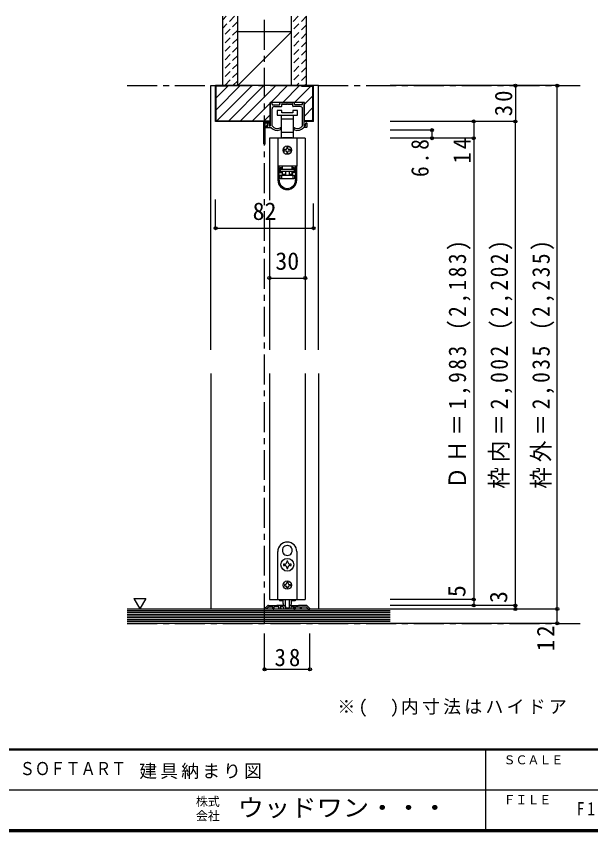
# Model space of a CAD drawing. Units: millimetres at full size, sheet at 1:5; details may follow other scales. Extents: x -973 to 977, y -718 to 696.
# Drawn here: x 82 to 563, y -701 to -18 of the extents above; entities that cross this region are included whole.
import ezdxf
from ezdxf.enums import TextEntityAlignment as Align

# ---------------------------------------------------------------- set-up
doc = ezdxf.new("R2010")
doc.units = ezdxf.units.MM
doc.header["$LTSCALE"] = 5
doc.header["$PDMODE"] = 32
doc.header["$PDSIZE"] = 2.5
doc.linetypes.add('CHAIN1', pattern=[8, 5, -1, 1, -1])
doc.linetypes.add('DASHED1', pattern=[1.8, 1.2, -0.6])
for name, color, linetype in [('0-1_通り芯', 4, 'CHAIN1'), ('0-2_柱', 3, 'Continuous'), ('0-3_仕上げ', 2, 'Continuous'), ('0-4_枠', 3, 'Continuous'), ('0-6_扉', 6, 'Continuous'), ('0-7_金物', 7, 'Continuous'), ('0-A_文字', 7, 'Continuous'), ('0-B_寸法', 7, 'Continuous'), ('0-C_ハッチ', 4, 'DASHED1'), ('F-0_補助線', 7, 'Continuous'), ('F-1_枠', 6, 'Continuous'), ('F-A_文字', 7, 'Continuous')]:
    doc.layers.add(name, color=color, linetype=linetype)
doc.styles.add('HGP明朝B', font='')
doc.styles.add('ＭＳ ゴシック', font='')
doc.styles.get('HGP明朝B').set_extended_font_data('HGP明朝B')
doc.styles.get('ＭＳ ゴシック').set_extended_font_data('MS Gothic')

msp = doc.modelspace()

# ---------------------------------------------------------------- linework, layer by layer
at = {"layer": '0-1_通り芯'}
for p, q in [((289.986, -526.5), (289.986, -18.5)), ((174.986, -76.5), (553.986, -76.5)), ((174.986, -526.5), (553.986, -526.5))]:
    msp.add_line(p, q, dxfattribs=at)
at = {"layer": '0-2_柱', "color": 7}
msp.add_line((312.486, -31.5), (267.486, -76.5), dxfattribs=at)
at = {"layer": '0-2_柱'}
for p, q in [((312.486, -31.5), (267.486, -31.5)), ((312.486, -76.5), (267.486, -76.5))]:
    msp.add_line(p, q, dxfattribs=at)
at = {"layer": '0-3_仕上げ'}
for p, q in [((254.986, -76.5), (254.986, -18.5)), ((267.486, -76.5), (267.486, -18.5)), ((312.486, -76.5), (312.486, -18.5)), ((324.986, -76.5), (324.986, -18.5)), ((394.986, -514.5), (174.986, -514.5)), ((394.986, -526.5), (174.986, -526.5))]:
    msp.add_line(p, q, dxfattribs=at)
at = {"layer": '0-3_仕上げ', "color": 7}
for p, q in [((394.986, -516), (174.986, -516)), ((394.986, -517.5), (174.986, -517.5)), ((394.986, -519), (174.986, -519)), ((394.986, -520.5), (174.986, -520.5)), ((394.986, -522), (174.986, -522)), ((394.986, -523.5), (174.986, -523.5)), ((394.986, -525), (174.986, -525))]:
    msp.add_line(p, q, dxfattribs=at)
at = {"layer": '0-4_枠', "color": 4}
for p, q in [((244.986, -76.5), (248.986, -76.5)), ((244.986, -297.5), (244.986, -76.5)), ((334.986, -76.5), (330.986, -76.5)), ((334.986, -297.5), (334.986, -76.5)), ((244.986, -317.5), (244.986, -514.5)), ((334.986, -317.5), (334.986, -514.5))]:
    msp.add_line(p, q, dxfattribs=at)
at = {"layer": '0-4_枠'}
for p, q in [((330.986, -76.5), (248.986, -76.5)), ((248.986, -106.5), (248.986, -76.5)), ((258.986, -77), (249.486, -77)), ((249.486, -106), (249.486, -77)), ((258.986, -77), (258.986, -76.5)), ((320.986, -77), (320.986, -76.5)), ((320.986, -77), (330.486, -77)), ((330.486, -106), (330.486, -77)), ((330.986, -106.5), (330.986, -76.5)), ((294.586, -106.5), (294.586, -90.5)), ((294.586, -106.5), (248.986, -106.5)), ((249.486, -106), (294.586, -106)), ((330.486, -106), (323.386, -106)), ((330.986, -106.5), (323.386, -106.5))]:
    msp.add_line(p, q, dxfattribs=at)
msp.add_lwpolyline([(323.386, -106.5), (323.386, -90.5), (294.586, -90.5)], dxfattribs=at)
at = {"layer": '0-6_扉'}
for p, q in [((323.986, -120.5), (323.986, -297.5)), ((293.986, -187.405), (293.986, -297.5)), ((293.986, -317.5), (293.986, -506.5)), ((323.986, -317.5), (323.986, -506.5)), ((293.986, -506.5), (323.986, -506.5))]:
    msp.add_line(p, q, dxfattribs=at)
msp.add_lwpolyline([(323.986, -120.5), (293.986, -120.5), (293.986, -172.476)], dxfattribs=at)
at = {"layer": '0-7_金物'}
for p, q in [((294.986, -109.8), (294.986, -91)), ((295.486, -90.5), (295.686, -90.5)), ((296.186, -92), (296.186, -91)), ((296.686, -92.5), (302.336, -92.5)), ((298.186, -94), (304.036, -94)), ((302.836, -92), (302.836, -91)), ((303.336, -90.5), (314.636, -90.5)), ((304.336, -93.7), (304.336, -92.3)), ((304.636, -92), (308.686, -92)), ((308.686, -92), (308.986, -91.7)), ((308.986, -91.7), (309.286, -92)), ((309.286, -92), (313.336, -92)), ((313.636, -93.7), (313.636, -92.3)), ((319.786, -94), (313.936, -94)), ((315.136, -92), (315.136, -91)), ((321.286, -92.5), (315.636, -92.5)), ((321.786, -92), (321.786, -91)), ((322.486, -90.5), (322.286, -90.5)), ((322.986, -109.8), (322.986, -91)), ((296.186, -110.123), (296.186, -96)), ((317.486, -97.2), (313.486, -97.2)), ((314.236, -104.2), (314.236, -101.2)), ((321.786, -110.123), (321.786, -96)), ((289.386, -125.2), (289.386, -107.2)), ((289.886, -106.7), (294.486, -106.7)), ((290.386, -110.2), (290.386, -108.2)), ((290.886, -107.7), (293.486, -107.7)), ((292.486, -111.2), (292.486, -108.3)), ((293.686, -109.8), (293.686, -108.7)), ((293.986, -108.2), (293.986, -109.3)), ((303.736, -104.2), (308.986, -104.2)), ((308.986, -104.2), (314.236, -104.2)), ((314.236, -115.8), (314.236, -104.2)), ((324.286, -109.8), (324.286, -108.7)), ((325.486, -111), (325.486, -108.3)), ((290.386, -125.2), (290.386, -111.8)), ((290.686, -110.5), (291.486, -110.5)), ((290.686, -111.5), (292.186, -111.5)), ((292.986, -111.5), (295.285, -111.5)), ((294.486, -110.3), (294.186, -110.3)), ((303.486, -112.583), (303.486, -112)), ((308.986, -115.8), (303.736, -115.8)), ((303.736, -115.8), (303.736, -120.2)), ((314.236, -115.8), (308.986, -115.8)), ((314.236, -120.2), (314.236, -115.8)), ((314.486, -112.583), (314.486, -112)), ((324.986, -111.5), (322.687, -111.5)), ((323.486, -110.3), (323.786, -110.3)), ((316.886, -120.5), (301.086, -120.5)), ((301.086, -120.5), (301.086, -143.8)), ((303.736, -120.2), (304.986, -120.2)), ((304.986, -120.2), (304.986, -120.5)), ((312.986, -120.2), (304.986, -120.2)), ((312.986, -120.2), (314.236, -120.2)), ((312.986, -120.5), (312.986, -120.2)), ((316.886, -120.5), (316.886, -143.8)), ((308.486, -128), (308.486, -129)), ((309.486, -129), (309.486, -128)), ((307.486, -130), (306.486, -130)), ((306.486, -131), (307.486, -131)), ((308.486, -132), (308.486, -133)), ((309.486, -133), (309.486, -132)), ((311.486, -130), (310.486, -130)), ((310.486, -131), (311.486, -131)), ((316.886, -143.8), (301.086, -143.8)), ((301.086, -143.8), (301.086, -143.9)), ((302.086, -143.9), (301.086, -143.9)), ((301.086, -143.9), (301.086, -155.6)), ((304.786, -143.9), (302.086, -143.9)), ((302.086, -155.6), (302.086, -143.9)), ((302.886, -144.9), (302.886, -149.6)), ((302.886, -144.9), (304.786, -144.9)), ((302.886, -148.6), (304.786, -148.6)), ((304.786, -149.6), (302.886, -149.6)), ((303.086, -146), (303.086, -146.5)), ((304.986, -146), (303.086, -146)), ((303.086, -146.5), (314.886, -146.5)), ((303.086, -148.5), (303.086, -146.5)), ((314.886, -148.5), (303.086, -148.5)), ((304.086, -143.9), (304.086, -143.8)), ((304.786, -143.9), (304.786, -144.9)), ((304.786, -148.6), (304.786, -149.6)), ((304.786, -149.6), (304.786, -151.5)), ((304.986, -146), (304.986, -143.8)), ((304.986, -150.5), (304.986, -148.5)), ((307.486, -148.5), (307.486, -151.5)), ((310.486, -148.5), (310.486, -151.5)), ((312.986, -143.8), (312.986, -146)), ((314.886, -146), (312.986, -146)), ((315.886, -143.9), (313.186, -143.9)), ((313.186, -144.9), (313.186, -143.9)), ((313.186, -145.9), (313.186, -144.9)), ((313.186, -144.9), (315.086, -144.9)), ((315.086, -145.9), (313.186, -145.9)), ((315.086, -149.6), (313.186, -149.6)), ((313.186, -151.5), (313.186, -149.6)), ((313.886, -143.8), (313.886, -143.9)), ((314.886, -146.5), (314.886, -146)), ((314.886, -146.5), (314.886, -148.5)), ((315.086, -149.6), (315.086, -144.9)), ((315.886, -143.9), (315.886, -155.6)), ((316.886, -143.9), (315.886, -143.9)), ((316.886, -143.8), (316.886, -143.9)), ((316.886, -155.6), (316.886, -143.9)), ((303.086, -151.5), (304.086, -151.5)), ((304.086, -151.5), (313.886, -151.5)), ((304.086, -151.5), (304.086, -154.5)), ((313.886, -154.5), (304.086, -154.5)), ((310.486, -150.5), (312.986, -150.5)), ((313.886, -151.5), (314.886, -151.5)), ((314.886, -151.5), (314.886, -154.5)), ((308.887, -461.351), (308.986, -461.45)), ((309.085, -461.351), (308.986, -461.45)), ((300.986, -506.5), (300.986, -466.5)), ((305.344, -467.489), (305.479, -467.525)), ((305.443, -467.66), (305.479, -467.525)), ((312.629, -467.489), (312.494, -467.525)), ((312.53, -467.66), (312.494, -467.525)), ((316.986, -466.5), (316.986, -506.5)), ((305.836, -477), (305.836, -478)), ((306.786, -477), (305.836, -477)), ((309.486, -475.3), (309.486, -474.35)), ((305.836, -478), (306.786, -478)), ((308.486, -479.7), (308.486, -480.65)), ((308.486, -480.65), (309.486, -480.65)), ((309.486, -480.65), (309.486, -479.7)), ((306.586, -494), (306.586, -495)), ((307.186, -494), (306.586, -494)), ((306.586, -495), (307.186, -495)), ((308.486, -492.1), (308.486, -492.7)), ((308.486, -492.1), (309.486, -492.1)), ((308.486, -496.3), (308.486, -496.9)), ((309.486, -496.9), (308.486, -496.9)), ((309.486, -492.1), (309.486, -492.7)), ((309.486, -496.3), (309.486, -496.9)), ((310.786, -494), (311.386, -494)), ((311.386, -495), (310.786, -495)), ((311.386, -494), (311.386, -495)), ((300.986, -506.5), (316.986, -506.5)), ((302.386, -506.5), (302.386, -507.7)), ((305.519, -507.7), (302.386, -507.7)), ((305.486, -509.921), (305.486, -506.5)), ((307.486, -513.121), (307.486, -506.5)), ((310.486, -506.5), (310.486, -513.121)), ((315.586, -507.7), (312.454, -507.7)), ((312.486, -509.921), (312.486, -506.5)), ((315.586, -506.5), (315.586, -507.7)), ((307.786, -513.421), (310.186, -513.421))]:
    msp.add_line(p, q, dxfattribs=at)
at = {"layer": '0-7_金物', "color": 3}
for p, q in [((293.118, -511.5), (299.686, -511.5)), ((305.758, -511.5), (300.286, -511.5)), ((305.911, -511.524), (307.04, -511.888)), ((312.061, -511.524), (310.933, -511.888)), ((312.215, -511.5), (317.686, -511.5)), ((324.855, -511.5), (318.286, -511.5)), ((292.411, -511.793), (290.045, -514.159)), ((291.786, -514.5), (290.186, -514.5)), ((291.986, -513.914), (293.201, -512.7)), ((291.986, -514.3), (291.986, -513.914)), ((293.201, -512.7), (296.986, -512.7)), ((296.986, -514.2), (296.986, -512.7)), ((297.286, -514.5), (297.686, -514.5)), ((297.986, -514.2), (297.986, -512.7)), ((303.586, -514.5), (302.286, -514.5)), ((305.386, -512.7), (302.986, -512.7)), ((302.986, -512.7), (302.986, -513.7)), ((303.586, -513.7), (302.986, -513.7)), ((305.886, -513.2), (305.886, -514.2)), ((311.786, -514.5), (306.186, -514.5)), ((307.386, -512.364), (307.386, -513.4)), ((307.686, -513.7), (310.286, -513.7)), ((310.586, -512.364), (310.586, -513.4)), ((312.086, -513.2), (312.086, -514.2)), ((312.586, -512.7), (314.986, -512.7)), ((314.386, -513.7), (314.986, -513.7)), ((314.386, -514.5), (315.686, -514.5)), ((314.986, -512.7), (314.986, -513.7)), ((315.986, -514.2), (315.986, -512.7)), ((315.986, -512.7), (319.986, -512.7)), ((319.986, -514.2), (319.986, -512.7)), ((320.686, -514.5), (320.286, -514.5)), ((320.986, -512.7), (324.772, -512.7)), ((320.986, -514.2), (320.986, -512.7)), ((325.986, -513.914), (324.772, -512.7)), ((325.562, -511.793), (327.928, -514.159)), ((325.986, -514.3), (325.986, -513.914)), ((326.186, -514.5), (327.786, -514.5))]:
    msp.add_line(p, q, dxfattribs=at)
at = {"layer": '0-7_金物'}
for points in [[(300.486, -101.2), (308.986, -101.2), (317.486, -101.2), (317.486, -97.2)], [(313.486, -97.2), (313.486, -99.2), (304.486, -99.2), (304.486, -97.2), (300.486, -97.2), (300.486, -101.2)], [(303.736, -101.2), (303.736, -104.2), (303.736, -115.8)], [(304.786, -144.9), (304.786, -145.9), (302.886, -145.9)], [(312.986, -148.5), (312.986, -150.5), (312.986, -151.5)], [(313.186, -149.6), (313.186, -148.6), (315.086, -148.6)], [(304.086, -154.5), (303.086, -154.5), (303.086, -151.5)], [(304.986, -151.5), (304.986, -150.5), (307.486, -150.5)], [(314.886, -154.5), (313.886, -154.5), (313.886, -151.5)], [(309.486, -474.35), (308.486, -474.35), (308.486, -475.3)], [(311.186, -478), (312.136, -478), (312.136, -477), (311.186, -477)]]:
    msp.add_lwpolyline(points, dxfattribs=at)
at = {"layer": '0-7_金物', "color": 3}
for points in [[(299.686, -511.5), (299.986, -511.8), (300.286, -511.5)], [(318.286, -511.5), (317.986, -511.8), (317.686, -511.5)], [(301.986, -514.2), (301.986, -512.7), (297.986, -512.7)]]:
    msp.add_lwpolyline(points, dxfattribs=at)
at = {"layer": '0-7_金物'}
for centre, radius in [((308.986, -130.5), 3.5), ((308.986, -477.5), 5.35), ((308.986, -494.5), 3.5)]:
    msp.add_circle(centre, radius, dxfattribs=at)
for centre, radius, start, end in [((295.486, -91), 0.5, 90, 180), ((295.686, -91), 0.5, 0, 90), ((296.686, -92), 0.5, 180, 270), ((298.186, -96), 2, 90, 180), ((302.336, -92), 0.5, 270, 0), ((303.336, -91), 0.5, 90, 180), ((304.036, -93.7), 0.3, 270, 0), ((304.636, -92.3), 0.3, 90, 180), ((313.336, -92.3), 0.3, 0, 90), ((313.936, -93.7), 0.3, 180, 270), ((314.636, -91), 0.5, 0, 90), ((315.636, -92), 0.5, 180, 270), ((319.786, -96), 2, 0, 90), ((321.286, -92), 0.5, 270, 0), ((322.286, -91), 0.5, 90, 180), ((322.486, -91), 0.5, 0, 90), ((289.886, -107.2), 0.5, 90, 180), ((290.886, -108.2), 0.5, 90, 180), ((293.086, -108.3), 0.6, 0, 180), ((293.486, -108.2), 0.5, 0, 90), ((293.686, -108.5), 0.2, 270, 90), ((294.486, -107.2), 0.5, 0, 90), ((324.286, -108.5), 0.2, 90, 270), ((324.886, -108.3), 0.6, 0, 180), ((290.686, -110.2), 0.3, 180, 270), ((290.686, -111.8), 0.3, 90, 180), ((291.986, -110.5), 0.5, 0, 180), ((292.186, -111.2), 0.3, 270, 0), ((292.986, -111), 0.5, 180, 270.00019), ((294.186, -109.8), 0.5, 180, 270), ((293.986, -109.5), 0.2, 90, 270), ((294.486, -109.7), 0.5, 180, 0), ((294.486, -109.8), 0.5, 270, 0), ((296.986, -110.448), 2, 211.73927, 220.92587), ((300.386, -107.5), 6.5, 220.92587, 292.44644), ((296.486, -110.123), 0.3, 180, 213.92311), ((300.386, -107.5), 5, 213.92311, 301.89079), ((302.486, -112.583), 1, 292.44644, 0), ((303.186, -112), 0.3, 0, 121.89079), ((314.786, -112), 0.3, 58.10921, 180), ((315.486, -112.583), 1, 180, 247.55356), ((317.586, -107.5), 5, 238.10921, 326.07689), ((317.586, -107.5), 6.5, 247.55356, 319.07413), ((321.486, -110.123), 0.3, 326.07689, 0), ((320.986, -110.448), 2, 319.07413, 328.26073), ((323.486, -109.8), 0.5, 180, 270), ((323.786, -109.8), 0.5, 270, 0), ((324.986, -111), 0.5, 269.99981, 0), ((289.886, -125.2), 0.5, 180, 0), ((307.486, -129), 1, 270, 0), ((308.986, -128), 0.5, 90, 180), ((308.986, -128), 0.5, 0, 90), ((310.486, -129), 1, 180, 270), ((306.486, -130.5), 0.5, 90, 180), ((306.486, -130.5), 0.5, 180, 270), ((307.486, -132), 1, 0, 90), ((308.986, -133), 0.5, 180, 270), ((308.986, -133), 0.5, 270, 0), ((310.486, -132), 1, 90, 180), ((311.486, -130.5), 0.5, 0, 90), ((311.486, -130.5), 0.5, 270, 0), ((308.986, -155.6), 7.9, 180, 0), ((308.986, -155.6), 6.9, 180, 0), ((308.986, -466.5), 8, 0, 180), ((308.986, -465.5), 4.15, 91.3645, 208.6355), ((308.986, -465.5), 4.15, 331.3645, 88.6355), ((308.986, -465.5), 4.15, 211.3645, 328.6355), ((306.786, -475.3), 1.7, 270, 0), ((311.186, -475.3), 1.7, 180, 270), ((306.786, -479.7), 1.7, 0, 90), ((311.186, -479.7), 1.7, 90, 180), ((307.186, -492.7), 1.3, 270, 0), ((307.186, -496.3), 1.3, 0, 90), ((310.786, -492.7), 1.3, 180, 270), ((310.786, -496.3), 1.3, 90, 180), ((307.486, -509.921), 2, 180, 264.78409), ((310.486, -509.921), 2, 275.21591, 0), ((307.286, -512.112), 0.2, 0, 84.78409), ((307.786, -513.121), 0.3, 180, 270), ((310.186, -513.121), 0.3, 270, 0), ((310.686, -512.112), 0.2, 95.21591, 180)]:
    msp.add_arc(centre, radius, start, end, dxfattribs=at)
at = {"layer": '0-7_金物', "color": 3}
for centre, radius, start, end in [((293.118, -512.5), 1, 90, 135), ((305.758, -512), 0.5, 72.1213, 90), ((312.215, -512), 0.5, 90, 107.8787), ((324.855, -512.5), 1, 45, 90), ((290.186, -514.3), 0.2, 135, 270), ((291.786, -514.3), 0.2, 270, 0), ((297.286, -514.2), 0.3, 180, 270), ((297.686, -514.2), 0.3, 270, 0), ((302.286, -514.2), 0.3, 180, 270), ((303.586, -514.1), 0.4, 0, 90), ((303.586, -514.1), 0.4, 270, 0), ((305.386, -513.2), 0.5, 0, 90), ((306.186, -514.2), 0.3, 180, 270), ((306.886, -512.364), 0.5, 0, 72.1213), ((307.686, -513.4), 0.3, 180, 270), ((310.286, -513.4), 0.3, 270, 0), ((311.086, -512.364), 0.5, 107.8787, 180), ((311.786, -514.2), 0.3, 270, 0), ((312.586, -513.2), 0.5, 90, 180), ((314.386, -514.1), 0.4, 90, 180), ((314.386, -514.1), 0.4, 180, 270), ((315.686, -514.2), 0.3, 270, 0), ((320.286, -514.2), 0.3, 180, 270), ((320.686, -514.2), 0.3, 270, 0), ((326.186, -514.3), 0.2, 180, 270), ((327.786, -514.3), 0.2, 270, 45)]:
    msp.add_arc(centre, radius, start, end, dxfattribs=at)
at = {"layer": '0-A_文字'}
for p, q in [((180.551, -505.686), (190.551, -505.686)), ((180.551, -505.686), (185.551, -514.347)), ((190.551, -505.686), (185.551, -514.347))]:
    msp.add_line(p, q, dxfattribs=at)
at = {"layer": '0-B_寸法', "color": 4}
for p, q in [((534.986, -76.5), (394.986, -76.5)), ((499.986, -76.5), (499.986, -106.5)), ((534.986, -514.5), (534.986, -76.5)), ((499.986, -106.5), (394.986, -106.5)), ((464.986, -106.5), (464.986, -120.5)), ((499.986, -511.5), (499.986, -106.5)), ((429.986, -113.7), (394.986, -113.7)), ((429.986, -113.7), (429.986, -120.5)), ((464.986, -120.5), (394.986, -120.5)), ((464.986, -120.5), (464.986, -506.5)), ((248.986, -195.804), (248.986, -171.746)), ((330.986, -195.804), (330.986, -175.246)), ((248.986, -195.804), (330.986, -195.804)), ((293.986, -237.5), (323.986, -237.5)), ((464.986, -506.5), (394.986, -506.5)), ((499.986, -511.5), (394.986, -511.5)), ((464.986, -506.5), (464.986, -511.5)), ((499.986, -514.5), (499.986, -511.5)), ((534.986, -514.5), (394.986, -514.5)), ((534.986, -526.5), (534.986, -514.5)), ((534.986, -526.5), (394.986, -526.5)), ((289.986, -565), (289.986, -535)), ((327.986, -565), (327.986, -535)), ((327.986, -565), (289.986, -565))]:
    msp.add_line(p, q, dxfattribs=at)
at = {"layer": '0-B_寸法'}
for p in [(499.986, -76.5), (534.986, -76.5), (464.986, -106.5), (499.986, -106.5), (429.986, -113.7), (429.986, -120.5), (464.986, -120.5), (248.986, -195.804), (330.986, -195.804), (293.986, -237.5), (323.986, -237.5), (464.986, -506.5), (464.986, -511.5), (499.986, -511.5), (499.986, -514.5), (534.986, -514.5), (534.986, -526.5), (289.986, -565), (327.986, -565)]:
    msp.add_point(p, dxfattribs=at)
at = {"layer": '0-C_ハッチ'}
for p, q in [((264.883, -18.5), (254.986, -28.397)), ((257.812, -18.5), (254.986, -21.326)), ((325.091, -18.5), (312.486, -31.105)), ((318.02, -18.5), (312.486, -24.034)), ((267.486, -22.968), (254.986, -35.468)), ((324.986, -25.676), (312.486, -38.176)), ((267.486, -30.039), (254.986, -42.539)), ((324.986, -32.747), (312.486, -45.247)), ((267.486, -37.11), (254.986, -49.61)), ((324.986, -39.818), (312.486, -52.318)), ((267.486, -44.181), (254.986, -56.681)), ((324.986, -46.889), (312.486, -59.389)), ((267.486, -51.252), (254.986, -63.752)), ((324.986, -53.96), (312.486, -66.46)), ((267.486, -58.323), (254.986, -70.823)), ((324.986, -61.031), (312.486, -73.531)), ((267.486, -65.394), (256.38, -76.5)), ((324.986, -68.102), (316.589, -76.5)), ((267.486, -72.465), (263.451, -76.5)), ((324.986, -75.173), (323.66, -76.5))]:
    msp.add_line(p, q, dxfattribs=at)
at = {"layer": '0-C_ハッチ', "linetype": 'Continuous'}
for p, q in [((249.486, -86.771), (259.757, -76.5)), ((249.486, -96.671), (269.657, -76.5)), ((250.056, -106), (279.556, -76.5)), ((259.956, -106), (289.456, -76.5)), ((269.855, -106), (299.355, -76.5)), ((295.255, -90.5), (309.255, -76.5)), ((305.154, -90.5), (319.154, -76.5)), ((315.054, -90.5), (328.554, -77)), ((323.386, -92.067), (330.486, -84.967)), ((279.755, -106), (294.586, -91.169)), ((323.386, -101.967), (330.486, -94.867)), ((289.654, -106), (294.586, -101.068)), ((330.486, -104.766), (329.252, -106))]:
    msp.add_line(p, q, dxfattribs=at)
at = {"layer": 'F-1_枠'}
for p, q in [((976.653, -631.667), (-973.347, -631.667)), ((976.653, -632.5), (-973.347, -632.5)), ((474.986, -632.5), (474.986, -699.167)), ((1.653, -665.833), (974.986, -665.834)), ((976.653, -699.167), (-973.347, -699.167)), ((976.653, -700), (-973.347, -700)), ((976.653, -700.833), (-973.347, -700.833))]:
    msp.add_line(p, q, dxfattribs=at)

# ---------------------------------------------------------------- texts
at = {"layer": '0-A_文字', "insert": (350.925, -604.63), "char_height": 11, "attachment_point": 7, "style": 'ＭＳ ゴシック'}
msp.add_mtext('\\T1.18;※(\u3000)内寸法はハイドア', dxfattribs=at)
at = {"layer": '0-B_寸法', "style": 'ＭＳ ゴシック'}
for s, p in [('82', (279.986, -193.304)), ('30', (298.986, -235))]:
    msp.add_text(s, height=14.66, dxfattribs=at).set_placement(p, align=Align.BOTTOM_LEFT)
for s, p in [('5', (462.486, -504.5)), ('3', (497.486, -509.5))]:
    msp.add_text(s, height=14.66, rotation=90, dxfattribs=at).set_placement(p, align=Align.BOTTOM_LEFT)
at = {"layer": '0-B_寸法', "char_height": 14.66, "attachment_point": 7, "rotation": 90, "style": 'ＭＳ ゴシック'}
for s, insert in [('\\T1.27;\\W0.95;30', (497.486, -102.125)), ('\\T1.27;\\W0.9;6.8', (427.486, -153)), ('\\T1.27;\\W0.95;14', (462.486, -141.75)), ('\\T1.23;\\W0.9;ＤＨ＝1,983\\~(2,183)', (462.486, -413.75)), ('\\T1.23;\\W0.9;枠内＝2,002\\~(2,202)', (497.486, -413.75)), ('\\T1.23;\\W0.9;枠外＝2,035\\~(2,235)', (532.486, -413.75)), ('\\T1.27;\\W0.95;12', (532.486, -549.75))]:
    msp.add_mtext(s, dxfattribs=dict(at, insert=insert))
at = {"layer": '0-B_寸法', "insert": (298.361, -562.5), "char_height": 14.66, "attachment_point": 7, "style": 'ＭＳ ゴシック'}
msp.add_mtext('\\T1.27;\\W0.95;38', dxfattribs=at)
at = {"layer": 'F-0_補助線', "style": 'HGP明朝B', "width": 0.85}
msp.add_text('ＳＯＦＴＡＲＴ', height=11, dxfattribs=at).set_placement((84.986, -656.798), align=Align.BOTTOM_LEFT)
at = {"layer": 'F-0_補助線', "insert": (185.035, -656.798), "char_height": 11, "attachment_point": 7, "style": 'ＭＳ ゴシック'}
msp.add_mtext('\\T1.17;建具納まり図', dxfattribs=at)
at = {"layer": 'F-A_文字', "style": 'ＭＳ ゴシック'}
for s, p in [('ＳＣＡＬＥ', (489.986, -646.667)), ('株式', (232.486, -681.5)), ('ＦＩＬＥ', (489.986, -680)), ('会社', (232.486, -693.5))]:
    msp.add_text(s, height=7.331, dxfattribs=at).set_placement(p, align=Align.BOTTOM_LEFT)
at = {"layer": 'F-A_文字', "style": 'ＭＳ ゴシック', "width": 1.1}
msp.add_text('ウッドワン・・・', height=14.66, dxfattribs=at).set_placement((267.486, -692.5), align=Align.BOTTOM_LEFT)
at = {"layer": 'F-A_文字', "insert": (551.236, -690.001), "char_height": 11, "attachment_point": 7, "style": 'ＭＳ ゴシック'}
msp.add_mtext('\\T1.4;\\W0.85;F12(X)-A3234e_S01', dxfattribs=at)

doc.saveas('drawing.dxf')
